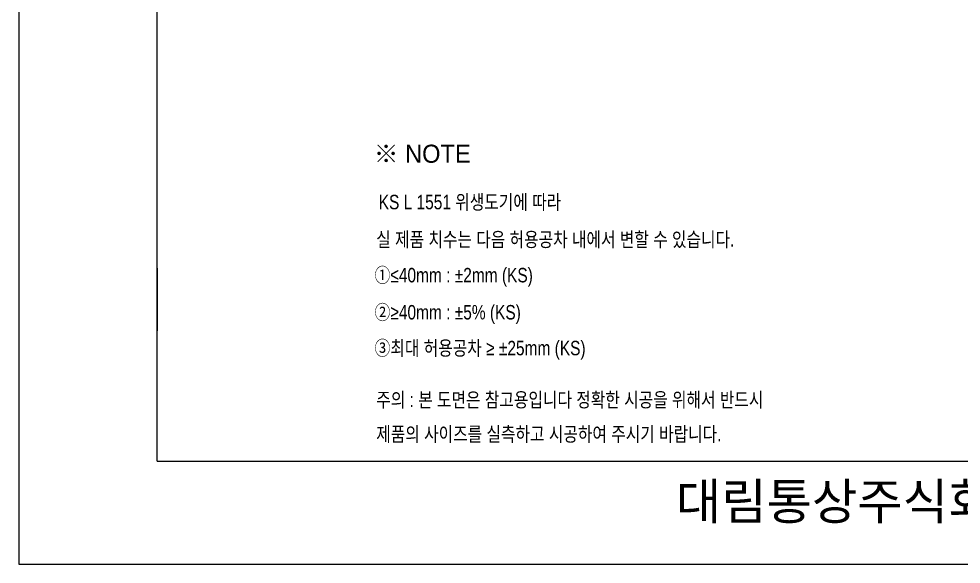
# Model space of a CAD drawing. Header units: millimetres. Extents: x 828 to 3253, y 585 to 4015.
# Drawn here: x 828 to 2131, y 585 to 1339 of the extents above; entities that cross this region are included whole.
import ezdxf
from ezdxf.lldxf.tags import DXFTag

# ---------------------------------------------------------------- set-up
doc = ezdxf.new("R2010")
doc.units = ezdxf.units.MM
doc.header["$LTSCALE"] = 0.2
doc.layers.add('2', color=2, linetype='HIDDEN')
doc.layers.add('YA', color=7, linetype='Continuous')
doc.layers.add('DIM', color=3, linetype='Continuous', lineweight=15)
doc.layers.add('LINE', color=7, linetype='Continuous', lineweight=25)
doc.styles.add('MtXpl_', font='')
doc.styles.add('굴림', font='')
doc.styles.add('스타일1', font='txt.shx', dxfattribs={"bigfont": 'ghs.shx'})
doc.styles.get('MtXpl_').set_extended_font_data('Gulim')
doc.styles.get('굴림').set_extended_font_data('援대┝')
tags = doc.linetypes.add('Amconstr', pattern=[9999, 9999, 0]).pattern_tags.tags
tags[6:7] = [DXFTag(74, 4), DXFTag(75, 0), DXFTag(340, '0'), DXFTag(46, 1.0), DXFTag(50, 0.0), DXFTag(44, 0.0), DXFTag(45, 0.0)]
tags[4:5] = [DXFTag(74, 4), DXFTag(75, 0), DXFTag(340, '0'), DXFTag(46, 1.0), DXFTag(50, 0.0), DXFTag(44, 0.0), DXFTag(45, 0.0)]
tags = doc.linetypes.add('HIDDEN', pattern=[9.525, 6.35, -3.175]).pattern_tags.tags
tags[6:7] = [DXFTag(74, 4), DXFTag(75, 0), DXFTag(340, '0'), DXFTag(46, 1.0), DXFTag(50, 0.0), DXFTag(44, 0.0), DXFTag(45, 0.0)]
tags[4:5] = [DXFTag(74, 4), DXFTag(75, 0), DXFTag(340, '0'), DXFTag(46, 1.0), DXFTag(50, 0.0), DXFTag(44, 0.0), DXFTag(45, 0.0)]

msp = doc.modelspace()

# ---------------------------------------------------------------- linework, layer by layer
at = {"layer": 'LINE', "linetype": 'Amconstr'}
msp.add_line((2106.6, 727.3), (2178.6, 727.3), dxfattribs=at)
at = {"layer": 'YA', "color": 7}
for p, q in [((1019.1, 727.3), (1019.1, 2825.1)), ((1019.1, 993.8), (1019.1, 907.3)), ((1019.1, 727.3), (2106.6, 727.3)), ((1091.1, 727.3), (2106.6, 727.3))]:
    msp.add_line(p, q, dxfattribs=at)
at = {"layer": 'YA', "color": 0}
msp.add_lwpolyline([(827.7, 584.8), (3253.2, 584.8), (3253.2, 4015.2), (827.7, 4015.2)], close=True, dxfattribs=at)

# ---------------------------------------------------------------- texts
at = {"color": 3, "style": '굴림', "width": 0.8}
for s, p in [('KS L 1551 위생도기에 따라', (1325.4, 1075.3)), ('실 제품 치수는 다음 허용공차 내에서 변할 수 있습니다.', (1322, 1023.6)), ('①≤40mm : ±2mm (KS)', (1319.7, 974.3)), ('②≥40mm : ±5%%% (KS)', (1319.7, 923)), ('③최대 허용공차 ≥ ±25mm (KS)', (1319.7, 873.5))]:
    msp.add_text(s, height=20, dxfattribs=at).set_placement(p)
at = {"color": 1, "style": '굴림', "width": 0.8}
for s, p in [('주의 : 본 도면은 참고용입니다 정확한 시공을 위해서 반드시', (1322, 802)), ('제품의 사이즈를 실측하고 시공하여 주시기 바랍니다.', (1322, 754.6))]:
    msp.add_text(s, height=20, dxfattribs=at).set_placement(p)
at = {"layer": '2', "style": 'MtXpl_'}
msp.add_text('※ NOTE', height=25, dxfattribs=at).set_placement((1318.6, 1139.6))
at = {"layer": 'DIM', "color": 0, "insert": (1609.1, 696.5), "char_height": 50, "width": 1090, "attachment_point": 1, "style": '스타일1'}
msp.add_mtext('{\\fGulim|b0|i0|c129|p50;       대림통상주식회사\\P}', dxfattribs=at)

doc.saveas('drawing.dxf')
